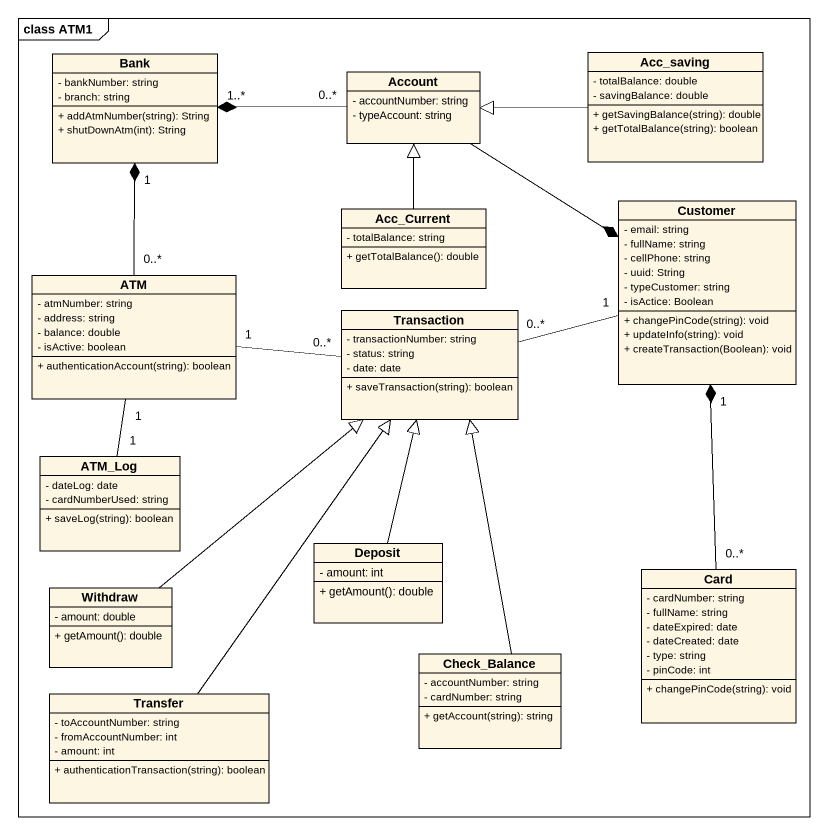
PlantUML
@startuml
mainframe class ATM1
hide circle
hide empty members
skinparam classAttributeIconSize 0
class Bank {
  - bankNumber: string
  - branch: string
  + addAtmNumber(string): String
  + shutDownAtm(int): String
}
class Account {
  - accountNumber: string
  - typeAccount: string
}
class Acc_saving {
  - totalBalance: double
  - savingBalance: double
  + getSavingBalance(string): double
  + getTotalBalance(string): boolean
}
class Acc_Current {
  - totalBalance: string
  + getTotalBalance(): double
}
class Customer {
  - email: string
  - fullName: string
  - cellPhone: string
  - uuid: String
  - typeCustomer: string
  - isActice: Boolean
  + changePinCode(string): void
  + updateInfo(string): void
  + createTransaction(Boolean): void
}
class ATM {
  - atmNumber: string
  - address: string
  - balance: double
  - isActive: boolean
  + authenticationAccount(string): boolean
}
class Transaction {
  - transactionNumber: string
  - status: string
  - date: date
  + saveTransaction(string): boolean
}
class ATM_Log {
  - dateLog: date
  - cardNumberUsed: string
  + saveLog(string): boolean
}
class Withdraw {
  - amount: double
  + getAmount(): double
}
class Deposit {
  - amount: int
  + getAmount(): double
}
class "Card" as Card_ {
  - cardNumber: string
  - fullName: string
  - dateExpired: date
  - dateCreated: date
  - type: string
  - pinCode: int
  + changePinCode(string): void
}
class Transfer {
  - toAccountNumber: string
  - fromAccountNumber: int
  - amount: int
  + authenticationTransaction(string): boolean
}
class Check_Balance {
  - accountNumber: string
  - cardNumber: string
  + getAccount(string): string
}
Account "0..*" -left-* "1..*" Bank
Account --* Customer
Acc_saving -left-|> Account
Acc_Current -up-|> Account
Customer "1" -left- "0..*" Transaction
ATM "0..*" -up-* "1" Bank
ATM "1" -- "1" ATM_Log
Transaction "0..*" -left- "1" ATM
Withdraw -up-|> Transaction
Deposit -up-|> Transaction
Card_ "0..*" -up-* "1" Customer
Transfer -up-|> Transaction
Check_Balance -up-|> Transaction
@enduml
